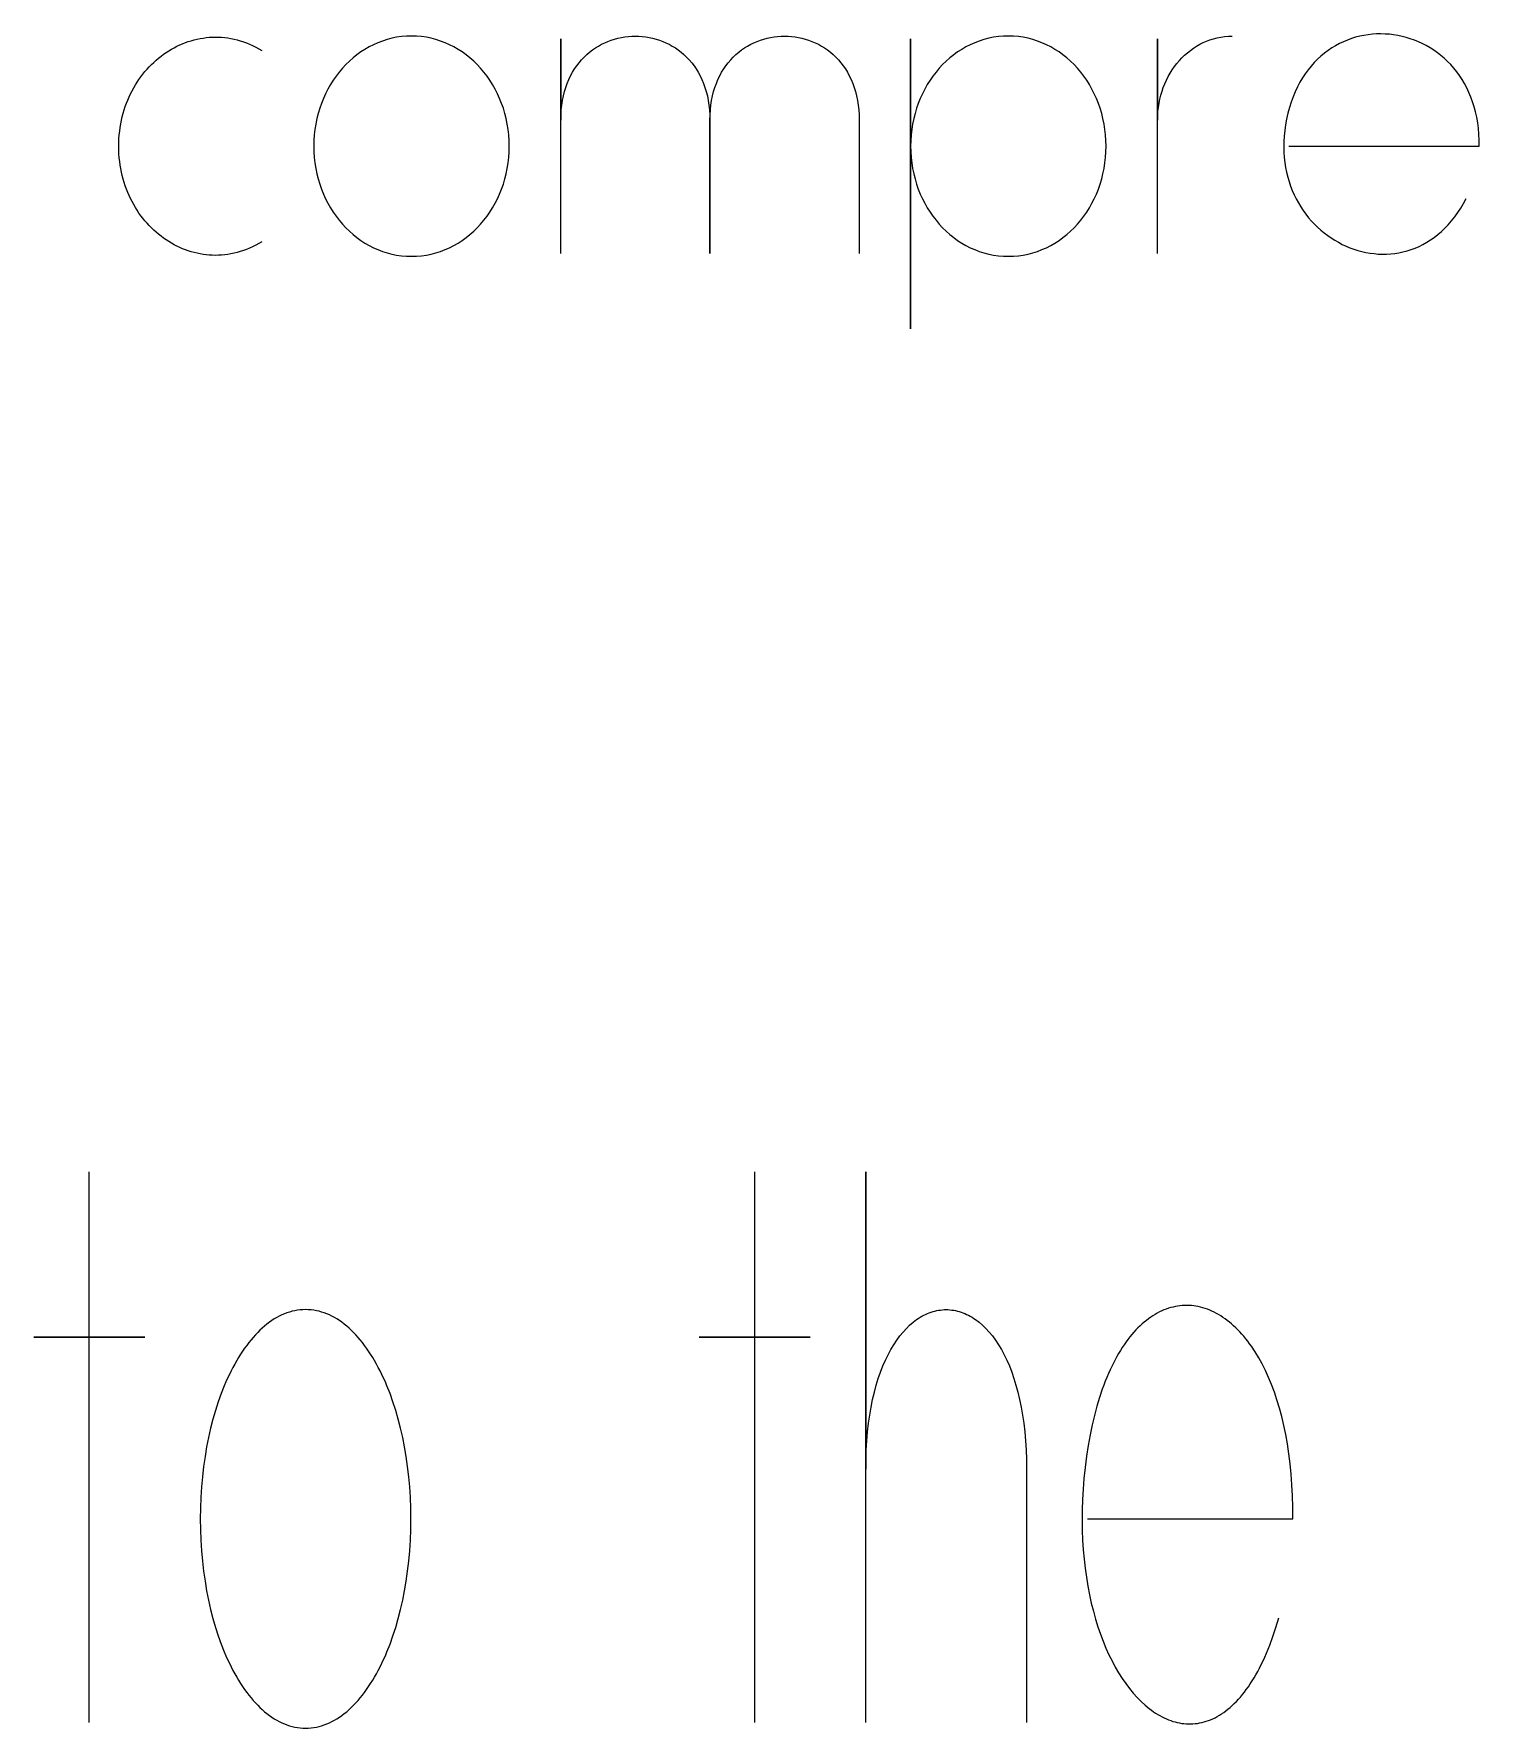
# Model space of a CAD drawing. Extents: x -841 to 6211, y -469 to 2808.
# Drawn here: x -361.6 to -212, y 2061.6 to 2237 of the extents above; entities that cross this region are included whole.
import ezdxf

# ---------------------------------------------------------------- set-up
doc = ezdxf.new("R2010")
doc.units = 0
doc.layers.add('T5_LOGOLAYER_21', color=18, linetype='CONTINUOUS')

msp = doc.modelspace()

# ---------------------------------------------------------------- linework, layer by layer
at = {"layer": 'T5_LOGOLAYER_21'}
for points in [[(-337.99, 2215.48), (-338.3, 2215.29), (-338.62, 2215.12), (-338.94, 2214.96), (-339.26, 2214.82), (-339.58, 2214.69), (-339.9, 2214.57), (-340.22, 2214.47), (-340.54, 2214.37), (-340.86, 2214.29), (-341.19, 2214.23), (-341.51, 2214.18), (-341.83, 2214.13), (-342.15, 2214.1), (-342.48, 2214.09), (-342.8, 2214.08), (-343.12, 2214.09), (-343.43, 2214.11), (-343.75, 2214.14), (-344.07, 2214.18), (-344.38, 2214.23), (-344.69, 2214.29), (-345, 2214.37), (-345.3, 2214.45), (-345.6, 2214.55), (-345.9, 2214.66), (-346.2, 2214.77), (-346.49, 2214.9), (-346.78, 2215.04), (-347.06, 2215.18), (-347.34, 2215.34), (-347.62, 2215.5), (-347.89, 2215.68), (-348.16, 2215.86), (-348.42, 2216.06), (-348.67, 2216.26), (-348.92, 2216.47), (-349.17, 2216.69), (-349.41, 2216.92), (-349.64, 2217.16), (-349.87, 2217.4), (-350.09, 2217.65), (-350.3, 2217.92), (-350.5, 2218.18), (-350.7, 2218.46), (-350.89, 2218.75), (-351.07, 2219.04), (-351.25, 2219.34), (-351.42, 2219.64), (-351.57, 2219.95), (-351.72, 2220.27), (-351.86, 2220.6), (-352, 2220.93), (-352.12, 2221.27), (-352.23, 2221.62), (-352.33, 2221.97), (-352.43, 2222.33), (-352.51, 2222.69), (-352.58, 2223.06), (-352.65, 2223.43), (-352.7, 2223.81), (-352.74, 2224.19), (-352.77, 2224.58), (-352.78, 2224.98), (-352.79, 2225.38), (-352.78, 2225.78), (-352.77, 2226.17), (-352.74, 2226.56), (-352.7, 2226.94), (-352.65, 2227.32), (-352.58, 2227.7), (-352.51, 2228.07), (-352.43, 2228.43), (-352.33, 2228.79), (-352.23, 2229.14), (-352.12, 2229.48), (-352, 2229.82), (-351.86, 2230.15), (-351.72, 2230.48), (-351.57, 2230.8), (-351.42, 2231.11), (-351.25, 2231.42), (-351.07, 2231.72), (-350.89, 2232.01), (-350.7, 2232.29), (-350.5, 2232.57), (-350.3, 2232.84), (-350.09, 2233.1), (-349.87, 2233.35), (-349.64, 2233.6), (-349.41, 2233.83), (-349.17, 2234.06), (-348.92, 2234.28), (-348.67, 2234.49), (-348.42, 2234.7), (-348.16, 2234.89), (-347.89, 2235.08), (-347.62, 2235.25), (-347.34, 2235.42), (-347.06, 2235.57), (-346.78, 2235.72), (-346.49, 2235.86), (-346.2, 2235.98), (-345.9, 2236.1), (-345.6, 2236.2), (-345.3, 2236.3), (-345, 2236.38), (-344.69, 2236.46), (-344.38, 2236.52), (-344.07, 2236.57), (-343.75, 2236.62), (-343.43, 2236.65), (-343.12, 2236.66), (-342.8, 2236.67), (-342.48, 2236.67), (-342.15, 2236.65), (-341.83, 2236.62), (-341.51, 2236.58), (-341.19, 2236.52), (-340.86, 2236.46), (-340.54, 2236.38), (-340.22, 2236.29), (-339.9, 2236.18), (-339.58, 2236.07), (-339.26, 2235.94), (-338.94, 2235.79), (-338.62, 2235.63), (-338.3, 2235.46), (-337.99, 2235.28)], [(-307.06, 2214.28), (-307.06, 2236.48), (-307.06, 2228.08), (-307.05, 2228.61), (-307.02, 2229.13), (-306.96, 2229.63), (-306.89, 2230.12), (-306.79, 2230.58), (-306.68, 2231.03), (-306.55, 2231.47), (-306.4, 2231.88), (-306.23, 2232.28), (-306.05, 2232.66), (-305.85, 2233.03), (-305.64, 2233.38), (-305.41, 2233.71), (-305.17, 2234.02), (-304.91, 2234.32), (-304.65, 2234.6), (-304.37, 2234.87), (-304.08, 2235.11), (-303.79, 2235.34), (-303.48, 2235.55), (-303.16, 2235.75), (-302.84, 2235.93), (-302.51, 2236.09), (-302.18, 2236.23), (-301.83, 2236.36), (-301.49, 2236.47), (-301.14, 2236.56), (-300.78, 2236.64), (-300.42, 2236.7), (-300.06, 2236.74), (-299.7, 2236.77), (-299.34, 2236.78), (-298.98, 2236.77), (-298.62, 2236.74), (-298.26, 2236.7), (-297.9, 2236.64), (-297.55, 2236.56), (-297.2, 2236.47), (-296.85, 2236.36), (-296.51, 2236.23), (-296.17, 2236.09), (-295.84, 2235.93), (-295.52, 2235.75), (-295.2, 2235.55), (-294.9, 2235.34), (-294.6, 2235.11), (-294.31, 2234.87), (-294.03, 2234.6), (-293.77, 2234.32), (-293.51, 2234.02), (-293.27, 2233.71), (-293.05, 2233.38), (-292.83, 2233.03), (-292.63, 2232.66), (-292.45, 2232.28), (-292.28, 2231.88), (-292.14, 2231.47), (-292, 2231.03), (-291.89, 2230.58), (-291.79, 2230.12), (-291.72, 2229.63), (-291.67, 2229.13), (-291.63, 2228.61), (-291.62, 2228.08), (-291.62, 2214.28), (-291.62, 2228.08), (-291.61, 2228.61), (-291.58, 2229.13), (-291.52, 2229.63), (-291.45, 2230.12), (-291.35, 2230.58), (-291.24, 2231.03), (-291.11, 2231.47), (-290.96, 2231.88), (-290.79, 2232.28), (-290.61, 2232.66), (-290.41, 2233.03), (-290.2, 2233.38), (-289.97, 2233.71), (-289.73, 2234.02), (-289.47, 2234.32), (-289.21, 2234.6), (-288.93, 2234.87), (-288.64, 2235.11), (-288.35, 2235.34), (-288.04, 2235.55), (-287.73, 2235.75), (-287.4, 2235.93), (-287.07, 2236.09), (-286.74, 2236.23), (-286.39, 2236.36), (-286.05, 2236.47), (-285.7, 2236.56), (-285.34, 2236.64), (-284.98, 2236.7), (-284.62, 2236.74), (-284.26, 2236.77), (-283.9, 2236.78), (-283.54, 2236.77), (-283.18, 2236.74), (-282.82, 2236.7), (-282.46, 2236.64), (-282.11, 2236.56), (-281.76, 2236.47), (-281.41, 2236.36), (-281.07, 2236.23), (-280.73, 2236.09), (-280.4, 2235.93), (-280.08, 2235.75), (-279.76, 2235.55), (-279.46, 2235.34), (-279.16, 2235.11), (-278.87, 2234.87), (-278.6, 2234.6), (-278.33, 2234.32), (-278.08, 2234.02), (-277.84, 2233.71), (-277.61, 2233.38), (-277.39, 2233.03), (-277.2, 2232.66), (-277.01, 2232.28), (-276.85, 2231.88), (-276.7, 2231.47), (-276.56, 2231.03), (-276.45, 2230.58), (-276.36, 2230.12), (-276.28, 2229.63), (-276.23, 2229.13), (-276.19, 2228.61), (-276.18, 2228.08), (-276.18, 2214.28)], [(-245.31, 2214.28), (-245.31, 2236.48), (-245.31, 2228.08), (-245.3, 2228.53), (-245.27, 2228.97), (-245.22, 2229.4), (-245.15, 2229.83), (-245.07, 2230.25), (-244.96, 2230.67), (-244.84, 2231.07), (-244.71, 2231.47), (-244.55, 2231.85), (-244.38, 2232.23), (-244.2, 2232.59), (-243.99, 2232.95), (-243.78, 2233.29), (-243.55, 2233.62), (-243.31, 2233.93), (-243.05, 2234.24), (-242.78, 2234.53), (-242.5, 2234.8), (-242.21, 2235.06), (-241.91, 2235.3), (-241.59, 2235.53), (-241.27, 2235.73), (-240.94, 2235.93), (-240.6, 2236.1), (-240.24, 2236.26), (-239.89, 2236.39), (-239.52, 2236.51), (-239.14, 2236.6), (-238.76, 2236.68), (-238.38, 2236.73), (-237.98, 2236.77), (-237.59, 2236.78)], [(-231.73, 2225.38), (-212.03, 2225.38), (-212.03, 2226.01), (-212.06, 2226.63), (-212.11, 2227.23), (-212.18, 2227.81), (-212.28, 2228.38), (-212.4, 2228.93), (-212.54, 2229.46), (-212.7, 2229.97), (-212.88, 2230.47), (-213.08, 2230.95), (-213.3, 2231.41), (-213.54, 2231.86), (-213.8, 2232.29), (-214.07, 2232.7), (-214.35, 2233.09), (-214.65, 2233.46), (-214.97, 2233.82), (-215.3, 2234.16), (-215.64, 2234.48), (-215.99, 2234.78), (-216.35, 2235.06), (-216.73, 2235.32), (-217.11, 2235.57), (-217.5, 2235.79), (-217.91, 2236), (-218.31, 2236.19), (-218.73, 2236.36), (-219.15, 2236.51), (-219.57, 2236.64), (-220.01, 2236.75), (-220.44, 2236.84), (-220.88, 2236.91), (-221.32, 2236.96), (-221.76, 2236.99), (-222.2, 2237.01), (-222.64, 2237), (-223.08, 2236.97), (-223.52, 2236.92), (-223.95, 2236.85), (-224.39, 2236.76), (-224.82, 2236.65), (-225.24, 2236.52), (-225.66, 2236.37), (-226.08, 2236.19), (-226.48, 2236), (-226.88, 2235.78), (-227.28, 2235.55), (-227.66, 2235.29), (-228.03, 2235.01), (-228.4, 2234.71), (-228.75, 2234.39), (-229.09, 2234.04), (-229.41, 2233.68), (-229.73, 2233.29), (-230.03, 2232.88), (-230.31, 2232.45), (-230.58, 2231.99), (-230.83, 2231.52), (-231.07, 2231.02), (-231.28, 2230.49), (-231.48, 2229.95), (-231.66, 2229.38), (-231.82, 2228.79), (-231.96, 2228.18), (-232.07, 2227.58), (-232.15, 2227), (-232.21, 2226.42), (-232.24, 2225.86), (-232.25, 2225.3), (-232.24, 2224.76), (-232.2, 2224.22), (-232.14, 2223.7), (-232.06, 2223.18), (-231.96, 2222.68), (-231.84, 2222.19), (-231.7, 2221.71), (-231.54, 2221.25), (-231.37, 2220.79), (-231.17, 2220.35), (-230.96, 2219.92), (-230.73, 2219.5), (-230.49, 2219.1), (-230.23, 2218.71), (-229.96, 2218.34), (-229.67, 2217.98), (-229.37, 2217.63), (-229.06, 2217.3), (-228.74, 2216.99), (-228.4, 2216.69), (-228.06, 2216.4), (-227.7, 2216.13), (-227.34, 2215.88), (-226.96, 2215.64), (-226.58, 2215.43), (-226.19, 2215.22), (-225.8, 2215.04), (-225.4, 2214.87), (-224.99, 2214.72), (-224.58, 2214.59), (-224.16, 2214.48), (-223.74, 2214.39), (-223.32, 2214.31), (-222.9, 2214.26), (-222.47, 2214.22), (-222.04, 2214.21), (-221.61, 2214.21), (-221.18, 2214.24), (-220.76, 2214.28), (-220.33, 2214.35), (-219.91, 2214.44), (-219.49, 2214.55), (-219.07, 2214.68), (-218.66, 2214.83), (-218.25, 2215.01), (-217.84, 2215.21), (-217.45, 2215.43), (-217.05, 2215.67), (-216.67, 2215.94), (-216.29, 2216.23), (-215.93, 2216.55), (-215.57, 2216.89), (-215.22, 2217.25), (-214.88, 2217.64), (-214.55, 2218.06), (-214.24, 2218.5), (-213.93, 2218.97), (-213.64, 2219.46), (-213.36, 2219.98)], [(-355.84, 2062.2), (-355.84, 2102.1), (-361.58, 2102.1), (-350.1, 2102.1), (-355.84, 2102.1), (-355.84, 2119.2)], [(-286.98, 2062.2), (-286.98, 2102.1), (-292.72, 2102.1), (-281.24, 2102.1), (-286.98, 2102.1), (-286.98, 2119.2)], [(-275.5, 2062.2), (-275.5, 2119.2), (-275.5, 2088.42), (-275.49, 2089.44), (-275.46, 2090.42), (-275.4, 2091.37), (-275.32, 2092.29), (-275.22, 2093.18), (-275.09, 2094.04), (-274.95, 2094.86), (-274.79, 2095.65), (-274.61, 2096.41), (-274.41, 2097.14), (-274.2, 2097.83), (-273.97, 2098.49), (-273.72, 2099.12), (-273.46, 2099.72), (-273.19, 2100.28), (-272.9, 2100.82), (-272.61, 2101.32), (-272.3, 2101.79), (-271.97, 2102.22), (-271.64, 2102.63), (-271.3, 2103), (-270.96, 2103.34), (-270.6, 2103.64), (-270.24, 2103.92), (-270.06, 2104.04), (-269.87, 2104.16), (-269.68, 2104.27), (-269.5, 2104.37), (-269.31, 2104.46), (-269.12, 2104.55), (-268.93, 2104.62), (-268.74, 2104.69), (-268.54, 2104.75), (-268.35, 2104.8), (-268.16, 2104.85), (-267.96, 2104.89), (-267.77, 2104.91), (-267.57, 2104.93), (-267.38, 2104.95), (-267.18, 2104.95), (-266.99, 2104.95), (-266.79, 2104.93), (-266.6, 2104.91), (-266.4, 2104.89), (-266.21, 2104.85), (-266.02, 2104.8), (-265.82, 2104.75), (-265.63, 2104.69), (-265.44, 2104.62), (-265.25, 2104.55), (-265.06, 2104.46), (-264.87, 2104.37), (-264.68, 2104.27), (-264.5, 2104.16), (-264.31, 2104.04), (-264.13, 2103.92), (-263.77, 2103.64), (-263.41, 2103.34), (-263.06, 2103), (-262.72, 2102.63), (-262.39, 2102.22), (-262.07, 2101.79), (-261.76, 2101.32), (-261.46, 2100.82), (-261.18, 2100.28), (-260.9, 2099.72), (-260.64, 2099.12), (-260.4, 2098.49), (-260.17, 2097.83), (-259.96, 2097.14), (-259.76, 2096.41), (-259.58, 2095.65), (-259.42, 2094.86), (-259.27, 2094.04), (-259.15, 2093.18), (-259.05, 2092.29), (-258.97, 2091.37), (-258.91, 2090.42), (-258.88, 2089.44), (-258.86, 2088.42), (-258.86, 2062.2)], [(-252.55, 2083.29), (-231.32, 2083.29), (-231.32, 2084.49), (-231.35, 2085.66), (-231.4, 2086.8), (-231.48, 2087.91), (-231.59, 2088.99), (-231.72, 2090.03), (-231.87, 2091.04), (-232.04, 2092.02), (-232.24, 2092.97), (-232.45, 2093.88), (-232.69, 2094.76), (-232.95, 2095.61), (-233.22, 2096.42), (-233.51, 2097.2), (-233.82, 2097.94), (-234.14, 2098.65), (-234.48, 2099.33), (-234.84, 2099.97), (-235.21, 2100.58), (-235.59, 2101.15), (-235.78, 2101.42), (-235.98, 2101.69), (-236.18, 2101.94), (-236.38, 2102.19), (-236.59, 2102.42), (-236.79, 2102.65), (-237.01, 2102.87), (-237.22, 2103.08), (-237.43, 2103.28), (-237.65, 2103.47), (-237.87, 2103.66), (-238.09, 2103.83), (-238.31, 2104), (-238.54, 2104.15), (-238.76, 2104.3), (-238.99, 2104.44), (-239.22, 2104.56), (-239.45, 2104.68), (-239.68, 2104.79), (-239.91, 2104.89), (-240.15, 2104.99), (-240.38, 2105.07), (-240.62, 2105.14), (-240.85, 2105.2), (-241.09, 2105.26), (-241.33, 2105.3), (-241.56, 2105.34), (-241.8, 2105.36), (-242.04, 2105.38), (-242.28, 2105.38), (-242.51, 2105.38), (-242.75, 2105.37), (-242.99, 2105.35), (-243.23, 2105.31), (-243.46, 2105.27), (-243.7, 2105.22), (-243.94, 2105.16), (-244.17, 2105.09), (-244.4, 2105.01), (-244.64, 2104.92), (-244.87, 2104.82), (-245.1, 2104.71), (-245.33, 2104.59), (-245.56, 2104.46), (-245.79, 2104.32), (-246.01, 2104.17), (-246.24, 2104.01), (-246.46, 2103.84), (-246.68, 2103.66), (-246.9, 2103.47), (-247.11, 2103.27), (-247.33, 2103.06), (-247.54, 2102.84), (-247.75, 2102.62), (-247.96, 2102.38), (-248.16, 2102.13), (-248.37, 2101.87), (-248.57, 2101.6), (-248.76, 2101.31), (-248.96, 2101.02), (-249.15, 2100.72), (-249.34, 2100.41), (-249.52, 2100.09), (-249.7, 2099.76), (-249.88, 2099.41), (-250.05, 2099.06), (-250.22, 2098.7), (-250.39, 2098.32), (-250.56, 2097.94), (-250.71, 2097.54), (-250.87, 2097.14), (-251.02, 2096.72), (-251.31, 2095.86), (-251.58, 2094.95), (-251.84, 2094), (-252.07, 2093.01), (-252.29, 2091.98), (-252.48, 2090.9), (-252.65, 2089.78), (-252.8, 2088.61), (-252.92, 2087.48), (-253.01, 2086.37), (-253.07, 2085.28), (-253.1, 2084.21), (-253.11, 2083.15), (-253.1, 2082.11), (-253.06, 2081.1), (-253, 2080.1), (-252.91, 2079.12), (-252.8, 2078.17), (-252.67, 2077.24), (-252.52, 2076.33), (-252.35, 2075.44), (-252.16, 2074.58), (-251.95, 2073.74), (-251.72, 2072.92), (-251.48, 2072.13), (-251.21, 2071.37), (-250.94, 2070.63), (-250.64, 2069.92), (-250.33, 2069.23), (-250.01, 2068.58), (-249.68, 2067.95), (-249.33, 2067.35), (-248.97, 2066.78), (-248.59, 2066.24), (-248.21, 2065.73), (-247.82, 2065.25), (-247.42, 2064.8), (-247, 2064.38), (-246.59, 2064), (-246.37, 2063.82), (-246.16, 2063.65), (-245.94, 2063.49), (-245.73, 2063.33), (-245.51, 2063.19), (-245.29, 2063.05), (-245.07, 2062.92), (-244.84, 2062.8), (-244.62, 2062.69), (-244.39, 2062.59), (-244.17, 2062.49), (-243.94, 2062.41), (-243.71, 2062.33), (-243.49, 2062.27), (-243.26, 2062.21), (-243.03, 2062.16), (-242.8, 2062.12), (-242.57, 2062.1), (-242.34, 2062.08), (-242.11, 2062.07), (-241.88, 2062.07), (-241.65, 2062.07), (-241.42, 2062.09), (-241.18, 2062.12), (-240.95, 2062.16), (-240.72, 2062.21), (-240.49, 2062.27), (-240.27, 2062.34), (-240.04, 2062.41), (-239.81, 2062.5), (-239.58, 2062.6), (-239.35, 2062.71), (-239.13, 2062.83), (-238.9, 2062.96), (-238.68, 2063.1), (-238.46, 2063.25), (-238.24, 2063.41), (-238.02, 2063.59), (-237.8, 2063.77), (-237.58, 2063.96), (-237.37, 2064.17), (-237.15, 2064.38), (-236.94, 2064.61), (-236.73, 2064.85), (-236.53, 2065.1), (-236.32, 2065.36), (-236.12, 2065.63), (-235.91, 2065.91), (-235.71, 2066.21), (-235.52, 2066.51), (-235.32, 2066.83), (-235.13, 2067.16), (-234.94, 2067.5), (-234.75, 2067.85), (-234.57, 2068.22), (-234.39, 2068.6), (-234.21, 2068.98), (-234.04, 2069.38), (-233.86, 2069.8), (-233.7, 2070.22), (-233.37, 2071.11), (-233.05, 2072.04), (-232.76, 2073.03)]]:
    msp.add_lwpolyline(points, dxfattribs=at)
for points in [[(-322.5, 2213.98), (-321.98, 2213.99), (-321.46, 2214.04), (-320.96, 2214.11), (-320.46, 2214.21), (-319.97, 2214.34), (-319.49, 2214.49), (-319.02, 2214.67), (-318.56, 2214.87), (-318.11, 2215.1), (-317.68, 2215.35), (-317.25, 2215.63), (-316.84, 2215.92), (-316.45, 2216.24), (-316.06, 2216.58), (-315.7, 2216.94), (-315.35, 2217.32), (-315.01, 2217.71), (-314.69, 2218.13), (-314.39, 2218.56), (-314.11, 2219), (-313.85, 2219.47), (-313.6, 2219.94), (-313.38, 2220.43), (-313.18, 2220.94), (-313, 2221.46), (-312.84, 2221.99), (-312.7, 2222.53), (-312.59, 2223.08), (-312.5, 2223.64), (-312.44, 2224.21), (-312.4, 2224.79), (-312.38, 2225.38), (-312.4, 2225.96), (-312.44, 2226.54), (-312.5, 2227.11), (-312.59, 2227.67), (-312.7, 2228.23), (-312.84, 2228.77), (-313, 2229.3), (-313.18, 2229.81), (-313.38, 2230.32), (-313.6, 2230.81), (-313.85, 2231.29), (-314.11, 2231.75), (-314.39, 2232.2), (-314.69, 2232.63), (-315.01, 2233.04), (-315.35, 2233.44), (-315.7, 2233.82), (-316.06, 2234.17), (-316.45, 2234.51), (-316.84, 2234.83), (-317.25, 2235.13), (-317.68, 2235.4), (-318.11, 2235.65), (-318.56, 2235.88), (-319.02, 2236.09), (-319.49, 2236.26), (-319.97, 2236.42), (-320.46, 2236.55), (-320.96, 2236.65), (-321.46, 2236.72), (-321.98, 2236.76), (-322.5, 2236.78), (-323.02, 2236.76), (-323.53, 2236.72), (-324.04, 2236.65), (-324.54, 2236.55), (-325.03, 2236.42), (-325.51, 2236.26), (-325.98, 2236.09), (-326.44, 2235.88), (-326.88, 2235.65), (-327.32, 2235.4), (-327.74, 2235.13), (-328.15, 2234.83), (-328.55, 2234.51), (-328.93, 2234.17), (-329.3, 2233.82), (-329.65, 2233.44), (-329.99, 2233.04), (-330.3, 2232.63), (-330.6, 2232.2), (-330.89, 2231.75), (-331.15, 2231.29), (-331.39, 2230.81), (-331.62, 2230.32), (-331.82, 2229.81), (-332, 2229.3), (-332.16, 2228.77), (-332.3, 2228.23), (-332.41, 2227.67), (-332.5, 2227.11), (-332.56, 2226.54), (-332.6, 2225.96), (-332.61, 2225.38), (-332.6, 2224.79), (-332.56, 2224.21), (-332.5, 2223.64), (-332.41, 2223.08), (-332.3, 2222.53), (-332.16, 2221.99), (-332, 2221.46), (-331.82, 2220.94), (-331.62, 2220.43), (-331.39, 2219.94), (-331.15, 2219.47), (-330.89, 2219), (-330.6, 2218.56), (-330.3, 2218.13), (-329.99, 2217.71), (-329.65, 2217.32), (-329.3, 2216.94), (-328.93, 2216.58), (-328.55, 2216.24), (-328.15, 2215.92), (-327.74, 2215.63), (-327.32, 2215.35), (-326.88, 2215.1), (-326.44, 2214.87), (-325.98, 2214.67), (-325.51, 2214.49), (-325.03, 2214.34), (-324.54, 2214.21), (-324.04, 2214.11), (-323.53, 2214.04), (-323.02, 2213.99)], [(-270.86, 2214.28), (-270.86, 2236.48), (-270.86, 2225.38), (-270.85, 2224.79), (-270.81, 2224.21), (-270.74, 2223.64), (-270.65, 2223.08), (-270.54, 2222.53), (-270.4, 2221.99), (-270.25, 2221.46), (-270.06, 2220.94), (-269.86, 2220.43), (-269.64, 2219.94), (-269.39, 2219.47), (-269.13, 2219), (-268.85, 2218.56), (-268.55, 2218.13), (-268.23, 2217.71), (-267.9, 2217.32), (-267.55, 2216.94), (-267.18, 2216.58), (-266.8, 2216.24), (-266.4, 2215.92), (-265.99, 2215.63), (-265.57, 2215.35), (-265.13, 2215.1), (-264.68, 2214.87), (-264.22, 2214.67), (-263.75, 2214.49), (-263.27, 2214.34), (-262.78, 2214.21), (-262.28, 2214.11), (-261.78, 2214.04), (-261.26, 2213.99), (-260.74, 2213.98), (-260.22, 2213.99), (-259.71, 2214.04), (-259.2, 2214.11), (-258.71, 2214.21), (-258.22, 2214.34), (-257.74, 2214.49), (-257.27, 2214.67), (-256.81, 2214.87), (-256.36, 2215.1), (-255.92, 2215.35), (-255.5, 2215.63), (-255.09, 2215.92), (-254.69, 2216.24), (-254.31, 2216.58), (-253.94, 2216.94), (-253.59, 2217.32), (-253.26, 2217.71), (-252.94, 2218.13), (-252.64, 2218.56), (-252.36, 2219), (-252.09, 2219.47), (-251.85, 2219.94), (-251.63, 2220.43), (-251.42, 2220.94), (-251.24, 2221.46), (-251.08, 2221.99), (-250.95, 2222.53), (-250.83, 2223.08), (-250.75, 2223.64), (-250.68, 2224.21), (-250.64, 2224.79), (-250.63, 2225.38), (-250.64, 2225.96), (-250.68, 2226.54), (-250.75, 2227.11), (-250.83, 2227.67), (-250.95, 2228.23), (-251.08, 2228.77), (-251.24, 2229.3), (-251.42, 2229.81), (-251.63, 2230.32), (-251.85, 2230.81), (-252.09, 2231.29), (-252.36, 2231.75), (-252.64, 2232.2), (-252.94, 2232.63), (-253.26, 2233.04), (-253.59, 2233.44), (-253.94, 2233.82), (-254.31, 2234.17), (-254.69, 2234.51), (-255.09, 2234.83), (-255.5, 2235.13), (-255.92, 2235.4), (-256.36, 2235.65), (-256.81, 2235.88), (-257.27, 2236.09), (-257.74, 2236.26), (-258.22, 2236.42), (-258.71, 2236.55), (-259.2, 2236.65), (-259.71, 2236.72), (-260.22, 2236.76), (-260.74, 2236.78), (-261.26, 2236.76), (-261.78, 2236.72), (-262.28, 2236.65), (-262.78, 2236.55), (-263.27, 2236.42), (-263.75, 2236.26), (-264.22, 2236.09), (-264.68, 2235.88), (-265.13, 2235.65), (-265.57, 2235.4), (-265.99, 2235.13), (-266.4, 2234.83), (-266.8, 2234.51), (-267.18, 2234.17), (-267.55, 2233.82), (-267.9, 2233.44), (-268.23, 2233.04), (-268.55, 2232.63), (-268.85, 2232.2), (-269.13, 2231.75), (-269.39, 2231.29), (-269.64, 2230.81), (-269.86, 2230.32), (-270.06, 2229.81), (-270.25, 2229.3), (-270.4, 2228.77), (-270.54, 2228.23), (-270.65, 2227.67), (-270.74, 2227.11), (-270.81, 2226.54), (-270.85, 2225.96), (-270.86, 2225.38), (-270.86, 2206.48)], [(-333.46, 2061.63), (-333.18, 2061.64), (-332.9, 2061.66), (-332.62, 2061.69), (-332.34, 2061.74), (-332.07, 2061.8), (-331.8, 2061.88), (-331.53, 2061.97), (-331.26, 2062.07), (-331, 2062.18), (-330.73, 2062.31), (-330.47, 2062.45), (-330.22, 2062.6), (-329.96, 2062.77), (-329.71, 2062.94), (-329.46, 2063.13), (-329.21, 2063.33), (-328.97, 2063.54), (-328.73, 2063.77), (-328.5, 2064), (-328.26, 2064.24), (-328.03, 2064.5), (-327.81, 2064.77), (-327.58, 2065.04), (-327.36, 2065.33), (-327.15, 2065.63), (-326.94, 2065.93), (-326.73, 2066.25), (-326.52, 2066.58), (-326.32, 2066.91), (-326.13, 2067.26), (-325.94, 2067.61), (-325.75, 2067.97), (-325.57, 2068.35), (-325.39, 2068.73), (-325.21, 2069.11), (-325.05, 2069.51), (-324.72, 2070.33), (-324.42, 2071.18), (-324.13, 2072.06), (-323.87, 2072.97), (-323.63, 2073.9), (-323.41, 2074.86), (-323.22, 2075.84), (-323.05, 2076.85), (-322.9, 2077.88), (-322.78, 2078.92), (-322.68, 2079.99), (-322.61, 2081.08), (-322.57, 2082.18), (-322.56, 2083.29), (-322.57, 2084.4), (-322.61, 2085.5), (-322.68, 2086.59), (-322.78, 2087.65), (-322.9, 2088.7), (-323.05, 2089.73), (-323.22, 2090.74), (-323.41, 2091.72), (-323.63, 2092.68), (-323.87, 2093.61), (-324.13, 2094.52), (-324.42, 2095.4), (-324.72, 2096.25), (-325.05, 2097.07), (-325.21, 2097.46), (-325.39, 2097.85), (-325.57, 2098.23), (-325.75, 2098.61), (-325.94, 2098.97), (-326.13, 2099.32), (-326.32, 2099.67), (-326.52, 2100), (-326.73, 2100.33), (-326.94, 2100.65), (-327.15, 2100.95), (-327.36, 2101.25), (-327.58, 2101.54), (-327.81, 2101.81), (-328.03, 2102.08), (-328.26, 2102.34), (-328.5, 2102.58), (-328.73, 2102.81), (-328.97, 2103.04), (-329.21, 2103.25), (-329.46, 2103.45), (-329.71, 2103.64), (-329.96, 2103.81), (-330.22, 2103.98), (-330.47, 2104.13), (-330.73, 2104.27), (-331, 2104.4), (-331.26, 2104.51), (-331.53, 2104.61), (-331.8, 2104.7), (-332.07, 2104.78), (-332.34, 2104.84), (-332.62, 2104.89), (-332.9, 2104.92), (-333.18, 2104.94), (-333.46, 2104.95), (-333.74, 2104.94), (-334.02, 2104.92), (-334.3, 2104.89), (-334.57, 2104.84), (-334.85, 2104.78), (-335.12, 2104.7), (-335.39, 2104.61), (-335.66, 2104.51), (-335.92, 2104.4), (-336.18, 2104.27), (-336.44, 2104.13), (-336.7, 2103.98), (-336.96, 2103.81), (-337.21, 2103.64), (-337.46, 2103.45), (-337.7, 2103.25), (-337.95, 2103.04), (-338.19, 2102.81), (-338.42, 2102.58), (-338.66, 2102.34), (-338.89, 2102.08), (-339.11, 2101.81), (-339.33, 2101.54), (-339.55, 2101.25), (-339.77, 2100.95), (-339.98, 2100.65), (-340.19, 2100.33), (-340.39, 2100), (-340.59, 2099.67), (-340.79, 2099.32), (-340.98, 2098.97), (-341.17, 2098.61), (-341.35, 2098.23), (-341.53, 2097.85), (-341.7, 2097.46), (-341.87, 2097.07), (-342.2, 2096.25), (-342.5, 2095.4), (-342.78, 2094.52), (-343.05, 2093.61), (-343.29, 2092.68), (-343.5, 2091.72), (-343.7, 2090.74), (-343.87, 2089.73), (-344.02, 2088.7), (-344.14, 2087.65), (-344.24, 2086.59), (-344.3, 2085.5), (-344.35, 2084.4), (-344.36, 2083.29), (-344.35, 2082.18), (-344.3, 2081.08), (-344.24, 2079.99), (-344.14, 2078.92), (-344.02, 2077.88), (-343.87, 2076.85), (-343.7, 2075.84), (-343.5, 2074.86), (-343.29, 2073.9), (-343.05, 2072.97), (-342.78, 2072.06), (-342.5, 2071.18), (-342.2, 2070.33), (-341.87, 2069.51), (-341.7, 2069.11), (-341.53, 2068.73), (-341.35, 2068.35), (-341.17, 2067.97), (-340.98, 2067.61), (-340.79, 2067.26), (-340.59, 2066.91), (-340.39, 2066.58), (-340.19, 2066.25), (-339.98, 2065.93), (-339.77, 2065.63), (-339.55, 2065.33), (-339.33, 2065.04), (-339.11, 2064.77), (-338.89, 2064.5), (-338.66, 2064.24), (-338.42, 2064), (-338.19, 2063.77), (-337.95, 2063.54), (-337.7, 2063.33), (-337.46, 2063.13), (-337.21, 2062.94), (-336.96, 2062.77), (-336.7, 2062.6), (-336.44, 2062.45), (-336.18, 2062.31), (-335.92, 2062.18), (-335.66, 2062.07), (-335.39, 2061.97), (-335.12, 2061.88), (-334.85, 2061.8), (-334.57, 2061.74), (-334.3, 2061.69), (-334.02, 2061.66), (-333.74, 2061.64)]]:
    msp.add_lwpolyline(points, close=True, dxfattribs=at)

doc.saveas('drawing.dxf')
